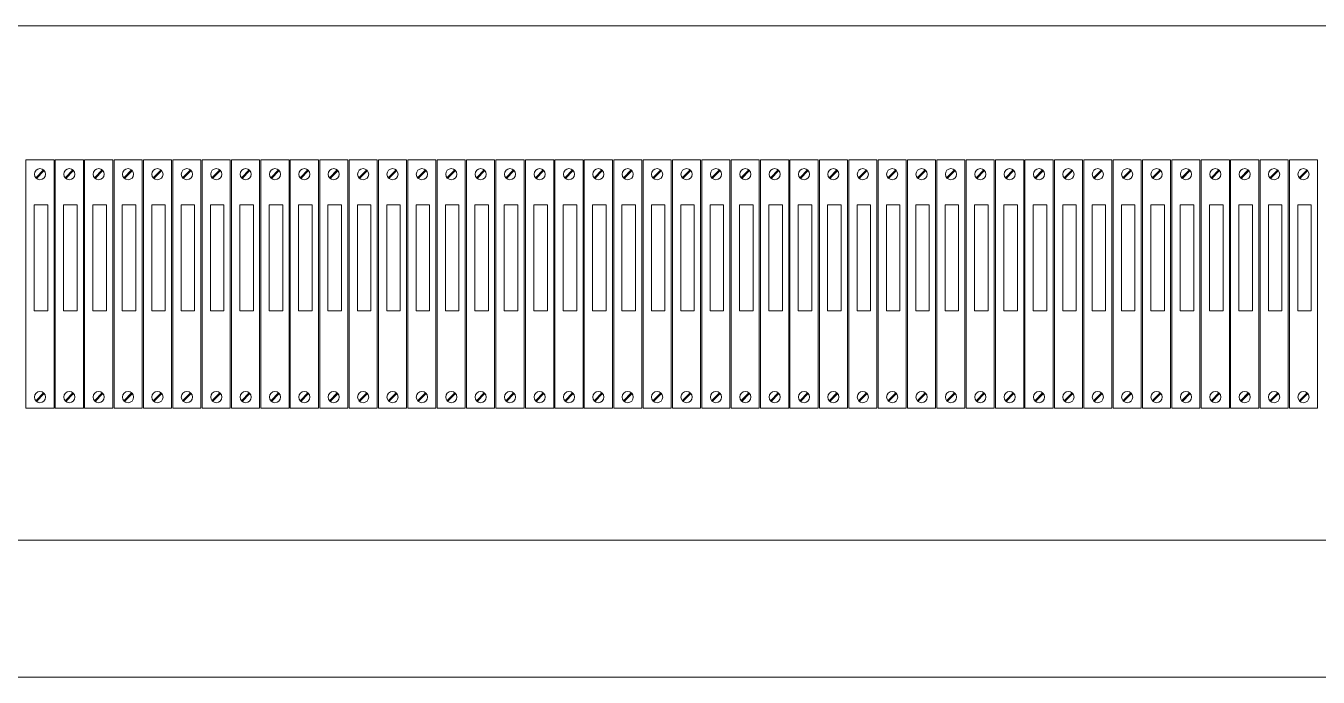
# Model space of a CAD drawing. Header units: millimetres. Extents: x 32721 to 72822, y 57624 to 123188.
# Drawn here: x 37888 to 38078.6, y 65275.7 to 65371.8 of the extents above; entities that cross this region are included whole.
import ezdxf

# ---------------------------------------------------------------- set-up
doc = ezdxf.new("R2010")
doc.units = ezdxf.units.MM
doc.header["$LTSCALE"] = 10
doc.layers.add('1轮廓实线层', color=7, linetype='Continuous', lineweight=18)

msp = doc.modelspace()

# ---------------------------------------------------------------- linework, layer by layer
at = {"layer": '1轮廓实线层'}
for p, q in [((38177.73, 65371.75), (37801.99, 65371.75)), ((37801.99, 65371.75), (38380.4, 65371.75)), ((38177.73, 65295.94), (37801.99, 65295.94)), ((38380.4, 65295.94), (37801.99, 65295.94)), ((38177.73, 65275.72), (37801.99, 65275.72)), ((37801.99, 65275.72), (38380.4, 65275.72))]:
    msp.add_line(p, q, dxfattribs=at)
at = {"layer": '1轮廓实线层', "lineweight": 13}
for p, q in [((37892.18, 65352.01), (37888.04, 65352.01)), ((37888.04, 65352.01), (37888.04, 65315.37)), ((37889.48, 65349.35), (37890.64, 65350.51)), ((37889.58, 65349.25), (37890.74, 65350.41)), ((37892.18, 65315.37), (37892.18, 65352.01)), ((37896.51, 65352.01), (37892.37, 65352.01)), ((37892.37, 65352.01), (37892.37, 65315.37)), ((37893.81, 65349.35), (37894.97, 65350.51)), ((37893.91, 65349.25), (37895.07, 65350.41)), ((37896.51, 65315.37), (37896.51, 65352.01)), ((37900.84, 65352.01), (37896.7, 65352.01)), ((37896.7, 65352.01), (37896.7, 65315.37)), ((37898.14, 65349.35), (37899.3, 65350.51)), ((37898.24, 65349.25), (37899.4, 65350.41)), ((37900.84, 65315.37), (37900.84, 65352.01)), ((37905.18, 65352.01), (37901.03, 65352.01)), ((37901.03, 65352.01), (37901.03, 65315.37)), ((37902.47, 65349.35), (37903.63, 65350.51)), ((37902.57, 65349.25), (37903.73, 65350.41)), ((37905.18, 65315.37), (37905.18, 65352.01)), ((37909.51, 65352.01), (37905.36, 65352.01)), ((37905.36, 65352.01), (37905.36, 65315.37)), ((37906.8, 65349.35), (37907.96, 65350.51)), ((37906.9, 65349.25), (37908.07, 65350.41)), ((37909.51, 65315.37), (37909.51, 65352.01)), ((37913.84, 65352.01), (37909.69, 65352.01)), ((37909.69, 65352.01), (37909.69, 65315.37)), ((37911.13, 65349.35), (37912.3, 65350.51)), ((37911.24, 65349.25), (37912.4, 65350.41)), ((37913.84, 65315.37), (37913.84, 65352.01)), ((37918.17, 65352.01), (37914.03, 65352.01)), ((37914.03, 65352.01), (37914.03, 65315.37)), ((37915.47, 65349.35), (37916.63, 65350.51)), ((37915.57, 65349.25), (37916.73, 65350.41)), ((37918.17, 65315.37), (37918.17, 65352.01)), ((37922.5, 65352.01), (37918.36, 65352.01)), ((37918.36, 65352.01), (37918.36, 65315.37)), ((37919.8, 65349.35), (37920.96, 65350.51)), ((37919.9, 65349.25), (37921.06, 65350.41)), ((37922.5, 65315.37), (37922.5, 65352.01)), ((37926.83, 65352.01), (37922.69, 65352.01)), ((37922.69, 65352.01), (37922.69, 65315.37)), ((37924.13, 65349.35), (37925.29, 65350.51)), ((37924.23, 65349.25), (37925.39, 65350.41)), ((37926.83, 65315.37), (37926.83, 65352.01)), ((37931.16, 65352.01), (37927.02, 65352.01)), ((37927.02, 65352.01), (37927.02, 65315.37)), ((37928.46, 65349.35), (37929.62, 65350.51)), ((37928.56, 65349.25), (37929.72, 65350.41)), ((37931.16, 65315.37), (37931.16, 65352.01)), ((37935.5, 65352.01), (37931.35, 65352.01)), ((37931.35, 65352.01), (37931.35, 65315.37)), ((37932.79, 65349.35), (37933.95, 65350.51)), ((37932.89, 65349.25), (37934.06, 65350.41)), ((37935.5, 65315.37), (37935.5, 65352.01)), ((37939.83, 65352.01), (37935.68, 65352.01)), ((37935.68, 65352.01), (37935.68, 65315.37)), ((37937.12, 65349.35), (37938.29, 65350.51)), ((37937.23, 65349.25), (37938.39, 65350.41)), ((37939.83, 65315.37), (37939.83, 65352.01)), ((37944.16, 65352.01), (37940.02, 65352.01)), ((37940.02, 65352.01), (37940.02, 65315.37)), ((37941.46, 65349.35), (37942.62, 65350.51)), ((37941.56, 65349.25), (37942.72, 65350.41)), ((37944.16, 65315.37), (37944.16, 65352.01)), ((37948.49, 65352.01), (37944.35, 65352.01)), ((37944.35, 65352.01), (37944.35, 65315.37)), ((37945.79, 65349.35), (37946.95, 65350.51)), ((37945.89, 65349.25), (37947.05, 65350.41)), ((37948.49, 65315.37), (37948.49, 65352.01)), ((37952.82, 65352.01), (37948.68, 65352.01)), ((37948.68, 65352.01), (37948.68, 65315.37)), ((37950.12, 65349.35), (37951.28, 65350.51)), ((37950.22, 65349.25), (37951.38, 65350.41)), ((37952.82, 65315.37), (37952.82, 65352.01)), ((37957.15, 65352.01), (37953.01, 65352.01)), ((37953.01, 65352.01), (37953.01, 65315.37)), ((37954.45, 65349.35), (37955.61, 65350.51)), ((37954.55, 65349.25), (37955.71, 65350.41)), ((37957.15, 65315.37), (37957.15, 65352.01)), ((37961.49, 65352.01), (37957.34, 65352.01)), ((37957.34, 65352.01), (37957.34, 65315.37)), ((37958.78, 65349.35), (37959.94, 65350.51)), ((37958.88, 65349.25), (37960.05, 65350.41)), ((37961.49, 65315.37), (37961.49, 65352.01)), ((37965.85, 65352.01), (37961.71, 65352.01)), ((37961.71, 65352.01), (37961.71, 65315.37)), ((37963.15, 65349.35), (37964.31, 65350.51)), ((37963.25, 65349.25), (37964.41, 65350.41)), ((37965.85, 65315.37), (37965.85, 65352.01)), ((37970.18, 65352.01), (37966.04, 65352.01)), ((37966.04, 65352.01), (37966.04, 65315.37)), ((37967.48, 65349.35), (37968.64, 65350.51)), ((37967.58, 65349.25), (37968.74, 65350.41)), ((37970.18, 65315.37), (37970.18, 65352.01)), ((37974.51, 65352.01), (37970.37, 65352.01)), ((37970.37, 65352.01), (37970.37, 65315.37)), ((37971.81, 65349.35), (37972.97, 65350.51)), ((37971.91, 65349.25), (37973.07, 65350.41)), ((37974.51, 65315.37), (37974.51, 65352.01)), ((37978.84, 65352.01), (37974.7, 65352.01)), ((37974.7, 65352.01), (37974.7, 65315.37)), ((37976.14, 65349.35), (37977.3, 65350.51)), ((37976.24, 65349.25), (37977.4, 65350.41)), ((37978.84, 65315.37), (37978.84, 65352.01)), ((37983.18, 65352.01), (37979.03, 65352.01)), ((37979.03, 65352.01), (37979.03, 65315.37)), ((37980.47, 65349.35), (37981.63, 65350.51)), ((37980.57, 65349.25), (37981.74, 65350.41)), ((37983.18, 65315.37), (37983.18, 65352.01)), ((37987.51, 65352.01), (37983.36, 65352.01)), ((37983.36, 65352.01), (37983.36, 65315.37)), ((37984.8, 65349.35), (37985.97, 65350.51)), ((37984.91, 65349.25), (37986.07, 65350.41)), ((37987.51, 65315.37), (37987.51, 65352.01)), ((37991.84, 65352.01), (37987.69, 65352.01)), ((37987.69, 65352.01), (37987.69, 65315.37)), ((37989.14, 65349.35), (37990.3, 65350.51)), ((37989.24, 65349.25), (37990.4, 65350.41)), ((37991.84, 65315.37), (37991.84, 65352.01)), ((37996.17, 65352.01), (37992.03, 65352.01)), ((37992.03, 65352.01), (37992.03, 65315.37)), ((37993.47, 65349.35), (37994.63, 65350.51)), ((37993.57, 65349.25), (37994.73, 65350.41)), ((37996.17, 65315.37), (37996.17, 65352.01)), ((38000.5, 65352.01), (37996.36, 65352.01)), ((37996.36, 65352.01), (37996.36, 65315.37)), ((37997.8, 65349.35), (37998.96, 65350.51)), ((37997.9, 65349.25), (37999.06, 65350.41)), ((38000.5, 65315.37), (38000.5, 65352.01)), ((38004.83, 65352.01), (38000.69, 65352.01)), ((38000.69, 65352.01), (38000.69, 65315.37)), ((38002.13, 65349.35), (38003.29, 65350.51)), ((38002.23, 65349.25), (38003.39, 65350.41)), ((38004.83, 65315.37), (38004.83, 65352.01)), ((38009.17, 65352.01), (38005.02, 65352.01)), ((38005.02, 65352.01), (38005.02, 65315.37)), ((38006.46, 65349.35), (38007.62, 65350.51)), ((38006.56, 65349.25), (38007.73, 65350.41)), ((38009.17, 65315.37), (38009.17, 65352.01)), ((38013.5, 65352.01), (38009.35, 65352.01)), ((38009.35, 65352.01), (38009.35, 65315.37)), ((38010.79, 65349.35), (38011.96, 65350.51)), ((38010.9, 65349.25), (38012.06, 65350.41)), ((38013.5, 65315.37), (38013.5, 65352.01)), ((38017.83, 65352.01), (38013.68, 65352.01)), ((38013.68, 65352.01), (38013.68, 65315.37)), ((38015.13, 65349.35), (38016.29, 65350.51)), ((38015.23, 65349.25), (38016.39, 65350.41)), ((38017.83, 65315.37), (38017.83, 65352.01)), ((38022.16, 65352.01), (38018.02, 65352.01)), ((38018.02, 65352.01), (38018.02, 65315.37)), ((38019.46, 65349.35), (38020.62, 65350.51)), ((38019.56, 65349.25), (38020.72, 65350.41)), ((38022.16, 65315.37), (38022.16, 65352.01)), ((38026.49, 65352.01), (38022.35, 65352.01)), ((38022.35, 65352.01), (38022.35, 65315.37)), ((38023.79, 65349.35), (38024.95, 65350.51)), ((38023.89, 65349.25), (38025.05, 65350.41)), ((38026.49, 65315.37), (38026.49, 65352.01)), ((38030.82, 65352.01), (38026.68, 65352.01)), ((38026.68, 65352.01), (38026.68, 65315.37)), ((38028.12, 65349.35), (38029.28, 65350.51)), ((38028.22, 65349.25), (38029.38, 65350.41)), ((38030.82, 65315.37), (38030.82, 65352.01)), ((38035.16, 65352.01), (38031.01, 65352.01)), ((38031.01, 65352.01), (38031.01, 65315.37)), ((38032.45, 65349.35), (38033.61, 65350.51)), ((38032.55, 65349.25), (38033.72, 65350.41)), ((38035.16, 65315.37), (38035.16, 65352.01)), ((38039.49, 65352.01), (38035.34, 65352.01)), ((38035.34, 65352.01), (38035.34, 65315.37)), ((38036.78, 65349.35), (38037.94, 65350.51)), ((38036.89, 65349.25), (38038.05, 65350.41)), ((38039.49, 65315.37), (38039.49, 65352.01)), ((38043.82, 65352.01), (38039.67, 65352.01)), ((38039.67, 65352.01), (38039.67, 65315.37)), ((38041.11, 65349.35), (38042.28, 65350.51)), ((38041.22, 65349.25), (38042.38, 65350.41)), ((38043.82, 65315.37), (38043.82, 65352.01)), ((38048.15, 65352.01), (38044.01, 65352.01)), ((38044.01, 65352.01), (38044.01, 65315.37)), ((38045.45, 65349.35), (38046.61, 65350.51)), ((38045.55, 65349.25), (38046.71, 65350.41)), ((38048.15, 65315.37), (38048.15, 65352.01)), ((38052.48, 65352.01), (38048.34, 65352.01)), ((38048.34, 65352.01), (38048.34, 65315.37)), ((38049.78, 65349.35), (38050.94, 65350.51)), ((38049.88, 65349.25), (38051.04, 65350.41)), ((38052.48, 65315.37), (38052.48, 65352.01)), ((38056.81, 65352.01), (38052.67, 65352.01)), ((38052.67, 65352.01), (38052.67, 65315.37)), ((38054.11, 65349.35), (38055.27, 65350.51)), ((38054.21, 65349.25), (38055.37, 65350.41)), ((38056.81, 65315.37), (38056.81, 65352.01)), ((38061.14, 65352.01), (38057, 65352.01)), ((38057, 65352.01), (38057, 65315.37)), ((38058.44, 65349.35), (38059.6, 65350.51)), ((38058.54, 65349.25), (38059.7, 65350.41)), ((38061.14, 65315.37), (38061.14, 65352.01)), ((38065.48, 65352.01), (38061.33, 65352.01)), ((38061.33, 65352.01), (38061.33, 65315.37)), ((38062.77, 65349.35), (38063.93, 65350.51)), ((38062.87, 65349.25), (38064.04, 65350.41)), ((38065.48, 65315.37), (38065.48, 65352.01)), ((38069.81, 65352.01), (38065.66, 65352.01)), ((38065.66, 65352.01), (38065.66, 65315.37)), ((38067.1, 65349.35), (38068.27, 65350.51)), ((38067.21, 65349.25), (38068.37, 65350.41)), ((38069.81, 65315.37), (38069.81, 65352.01)), ((38074.14, 65352.01), (38070, 65352.01)), ((38070, 65352.01), (38070, 65315.37)), ((38071.44, 65349.35), (38072.6, 65350.51)), ((38071.54, 65349.25), (38072.7, 65350.41)), ((38074.14, 65315.37), (38074.14, 65352.01)), ((38078.47, 65352.01), (38074.33, 65352.01)), ((38074.33, 65352.01), (38074.33, 65315.37)), ((38075.77, 65349.35), (38076.93, 65350.51)), ((38075.87, 65349.25), (38077.03, 65350.41)), ((38078.47, 65315.37), (38078.47, 65352.01)), ((37889.48, 65316.48), (37890.64, 65317.64)), ((37889.58, 65316.37), (37890.74, 65317.54)), ((37893.81, 65316.48), (37894.97, 65317.64)), ((37893.91, 65316.37), (37895.07, 65317.54)), ((37898.14, 65316.48), (37899.3, 65317.64)), ((37898.24, 65316.37), (37899.4, 65317.54)), ((37902.47, 65316.48), (37903.63, 65317.64)), ((37902.57, 65316.37), (37903.73, 65317.54)), ((37906.8, 65316.48), (37907.96, 65317.64)), ((37906.9, 65316.37), (37908.07, 65317.54)), ((37911.13, 65316.48), (37912.3, 65317.64)), ((37911.24, 65316.37), (37912.4, 65317.54)), ((37915.47, 65316.48), (37916.63, 65317.64)), ((37915.57, 65316.37), (37916.73, 65317.54)), ((37919.8, 65316.48), (37920.96, 65317.64)), ((37919.9, 65316.37), (37921.06, 65317.54)), ((37924.13, 65316.48), (37925.29, 65317.64)), ((37924.23, 65316.37), (37925.39, 65317.54)), ((37928.46, 65316.48), (37929.62, 65317.64)), ((37928.56, 65316.37), (37929.72, 65317.54)), ((37932.79, 65316.48), (37933.95, 65317.64)), ((37932.89, 65316.37), (37934.06, 65317.54)), ((37937.12, 65316.48), (37938.29, 65317.64)), ((37937.23, 65316.37), (37938.39, 65317.54)), ((37941.46, 65316.48), (37942.62, 65317.64)), ((37941.56, 65316.37), (37942.72, 65317.54)), ((37945.79, 65316.48), (37946.95, 65317.64)), ((37945.89, 65316.37), (37947.05, 65317.54)), ((37950.12, 65316.48), (37951.28, 65317.64)), ((37950.22, 65316.37), (37951.38, 65317.54)), ((37954.45, 65316.48), (37955.61, 65317.64)), ((37954.55, 65316.37), (37955.71, 65317.54)), ((37958.78, 65316.48), (37959.94, 65317.64)), ((37958.88, 65316.37), (37960.05, 65317.54)), ((37963.15, 65316.48), (37964.31, 65317.64)), ((37963.25, 65316.37), (37964.41, 65317.54)), ((37967.48, 65316.48), (37968.64, 65317.64)), ((37967.58, 65316.37), (37968.74, 65317.54)), ((37971.81, 65316.48), (37972.97, 65317.64)), ((37971.91, 65316.37), (37973.07, 65317.54)), ((37976.14, 65316.48), (37977.3, 65317.64)), ((37976.24, 65316.37), (37977.4, 65317.54)), ((37980.47, 65316.48), (37981.63, 65317.64)), ((37980.57, 65316.37), (37981.74, 65317.54)), ((37984.8, 65316.48), (37985.97, 65317.64)), ((37984.91, 65316.37), (37986.07, 65317.54)), ((37989.14, 65316.48), (37990.3, 65317.64)), ((37989.24, 65316.37), (37990.4, 65317.54)), ((37993.47, 65316.48), (37994.63, 65317.64)), ((37993.57, 65316.37), (37994.73, 65317.54)), ((37997.8, 65316.48), (37998.96, 65317.64)), ((37997.9, 65316.37), (37999.06, 65317.54)), ((38002.13, 65316.48), (38003.29, 65317.64)), ((38002.23, 65316.37), (38003.39, 65317.54)), ((38006.46, 65316.48), (38007.62, 65317.64)), ((38006.56, 65316.37), (38007.73, 65317.54)), ((38010.79, 65316.48), (38011.96, 65317.64)), ((38010.9, 65316.37), (38012.06, 65317.54)), ((38015.13, 65316.48), (38016.29, 65317.64)), ((38015.23, 65316.37), (38016.39, 65317.54)), ((38019.46, 65316.48), (38020.62, 65317.64)), ((38019.56, 65316.37), (38020.72, 65317.54)), ((38023.79, 65316.48), (38024.95, 65317.64)), ((38023.89, 65316.37), (38025.05, 65317.54)), ((38028.12, 65316.48), (38029.28, 65317.64)), ((38028.22, 65316.37), (38029.38, 65317.54)), ((38032.45, 65316.48), (38033.61, 65317.64)), ((38032.55, 65316.37), (38033.72, 65317.54)), ((38036.78, 65316.48), (38037.94, 65317.64)), ((38036.89, 65316.37), (38038.05, 65317.54)), ((38041.11, 65316.48), (38042.28, 65317.64)), ((38041.22, 65316.37), (38042.38, 65317.54)), ((38045.45, 65316.48), (38046.61, 65317.64)), ((38045.55, 65316.37), (38046.71, 65317.54)), ((38049.78, 65316.48), (38050.94, 65317.64)), ((38049.88, 65316.37), (38051.04, 65317.54)), ((38054.11, 65316.48), (38055.27, 65317.64)), ((38054.21, 65316.37), (38055.37, 65317.54)), ((38058.44, 65316.48), (38059.6, 65317.64)), ((38058.54, 65316.37), (38059.7, 65317.54)), ((38062.77, 65316.48), (38063.93, 65317.64)), ((38062.87, 65316.37), (38064.04, 65317.54)), ((38067.1, 65316.48), (38068.27, 65317.64)), ((38067.21, 65316.37), (38068.37, 65317.54)), ((38071.44, 65316.48), (38072.6, 65317.64)), ((38071.54, 65316.37), (38072.7, 65317.54)), ((38075.77, 65316.48), (38076.93, 65317.64)), ((38075.87, 65316.37), (38077.03, 65317.54)), ((37888.04, 65315.37), (37892.18, 65315.37)), ((37892.37, 65315.37), (37896.51, 65315.37)), ((37896.7, 65315.37), (37900.84, 65315.37)), ((37901.03, 65315.37), (37905.18, 65315.37)), ((37905.36, 65315.37), (37909.51, 65315.37)), ((37909.69, 65315.37), (37913.84, 65315.37)), ((37914.03, 65315.37), (37918.17, 65315.37)), ((37918.36, 65315.37), (37922.5, 65315.37)), ((37922.69, 65315.37), (37926.83, 65315.37)), ((37927.02, 65315.37), (37931.16, 65315.37)), ((37931.35, 65315.37), (37935.5, 65315.37)), ((37935.68, 65315.37), (37939.83, 65315.37)), ((37940.02, 65315.37), (37944.16, 65315.37)), ((37944.35, 65315.37), (37948.49, 65315.37)), ((37948.68, 65315.37), (37952.82, 65315.37)), ((37953.01, 65315.37), (37957.15, 65315.37)), ((37957.34, 65315.37), (37961.49, 65315.37)), ((37961.71, 65315.37), (37965.85, 65315.37)), ((37966.04, 65315.37), (37970.18, 65315.37)), ((37970.37, 65315.37), (37974.51, 65315.37)), ((37974.7, 65315.37), (37978.84, 65315.37)), ((37979.03, 65315.37), (37983.18, 65315.37)), ((37983.36, 65315.37), (37987.51, 65315.37)), ((37987.69, 65315.37), (37991.84, 65315.37)), ((37992.03, 65315.37), (37996.17, 65315.37)), ((37996.36, 65315.37), (38000.5, 65315.37)), ((38000.69, 65315.37), (38004.83, 65315.37)), ((38005.02, 65315.37), (38009.17, 65315.37)), ((38009.35, 65315.37), (38013.5, 65315.37)), ((38013.68, 65315.37), (38017.83, 65315.37)), ((38018.02, 65315.37), (38022.16, 65315.37)), ((38022.35, 65315.37), (38026.49, 65315.37)), ((38026.68, 65315.37), (38030.82, 65315.37)), ((38031.01, 65315.37), (38035.16, 65315.37)), ((38035.34, 65315.37), (38039.49, 65315.37)), ((38039.67, 65315.37), (38043.82, 65315.37)), ((38044.01, 65315.37), (38048.15, 65315.37)), ((38048.34, 65315.37), (38052.48, 65315.37)), ((38052.67, 65315.37), (38056.81, 65315.37)), ((38057, 65315.37), (38061.14, 65315.37)), ((38061.33, 65315.37), (38065.48, 65315.37)), ((38065.66, 65315.37), (38069.81, 65315.37)), ((38070, 65315.37), (38074.14, 65315.37)), ((38074.33, 65315.37), (38078.47, 65315.37))]:
    msp.add_line(p, q, dxfattribs=at)
for points in [[(37889.26, 65345.36), (37891.25, 65345.36), (37891.25, 65329.72), (37889.26, 65329.72)], [(37893.59, 65345.36), (37895.58, 65345.36), (37895.58, 65329.72), (37893.59, 65329.72)], [(37897.92, 65345.36), (37899.92, 65345.36), (37899.92, 65329.72), (37897.92, 65329.72)], [(37902.25, 65345.36), (37904.25, 65345.36), (37904.25, 65329.72), (37902.25, 65329.72)], [(37906.58, 65345.36), (37908.58, 65345.36), (37908.58, 65329.72), (37906.58, 65329.72)], [(37910.92, 65345.36), (37912.91, 65345.36), (37912.91, 65329.72), (37910.92, 65329.72)], [(37915.25, 65345.36), (37917.24, 65345.36), (37917.24, 65329.72), (37915.25, 65329.72)], [(37919.58, 65345.36), (37921.57, 65345.36), (37921.57, 65329.72), (37919.58, 65329.72)], [(37923.91, 65345.36), (37925.9, 65345.36), (37925.9, 65329.72), (37923.91, 65329.72)], [(37928.24, 65345.36), (37930.24, 65345.36), (37930.24, 65329.72), (37928.24, 65329.72)], [(37932.57, 65345.36), (37934.57, 65345.36), (37934.57, 65329.72), (37932.57, 65329.72)], [(37936.91, 65345.36), (37938.9, 65345.36), (37938.9, 65329.72), (37936.91, 65329.72)], [(37941.24, 65345.36), (37943.23, 65345.36), (37943.23, 65329.72), (37941.24, 65329.72)], [(37945.57, 65345.36), (37947.56, 65345.36), (37947.56, 65329.72), (37945.57, 65329.72)], [(37949.9, 65345.36), (37951.89, 65345.36), (37951.89, 65329.72), (37949.9, 65329.72)], [(37954.23, 65345.36), (37956.23, 65345.36), (37956.23, 65329.72), (37954.23, 65329.72)], [(37958.56, 65345.36), (37960.56, 65345.36), (37960.56, 65329.72), (37958.56, 65329.72)], [(37962.93, 65345.36), (37964.92, 65345.36), (37964.92, 65329.72), (37962.93, 65329.72)], [(37967.26, 65345.36), (37969.25, 65345.36), (37969.25, 65329.72), (37967.26, 65329.72)], [(37971.59, 65345.36), (37973.58, 65345.36), (37973.58, 65329.72), (37971.59, 65329.72)], [(37975.92, 65345.36), (37977.92, 65345.36), (37977.92, 65329.72), (37975.92, 65329.72)], [(37980.25, 65345.36), (37982.25, 65345.36), (37982.25, 65329.72), (37980.25, 65329.72)], [(37984.59, 65345.36), (37986.58, 65345.36), (37986.58, 65329.72), (37984.59, 65329.72)], [(37988.92, 65345.36), (37990.91, 65345.36), (37990.91, 65329.72), (37988.92, 65329.72)], [(37993.25, 65345.36), (37995.24, 65345.36), (37995.24, 65329.72), (37993.25, 65329.72)], [(37997.58, 65345.36), (37999.57, 65345.36), (37999.57, 65329.72), (37997.58, 65329.72)], [(38001.91, 65345.36), (38003.91, 65345.36), (38003.91, 65329.72), (38001.91, 65329.72)], [(38006.24, 65345.36), (38008.24, 65345.36), (38008.24, 65329.72), (38006.24, 65329.72)], [(38010.58, 65345.36), (38012.57, 65345.36), (38012.57, 65329.72), (38010.58, 65329.72)], [(38014.91, 65345.36), (38016.9, 65345.36), (38016.9, 65329.72), (38014.91, 65329.72)], [(38019.24, 65345.36), (38021.23, 65345.36), (38021.23, 65329.72), (38019.24, 65329.72)], [(38023.57, 65345.36), (38025.56, 65345.36), (38025.56, 65329.72), (38023.57, 65329.72)], [(38027.9, 65345.36), (38029.9, 65345.36), (38029.9, 65329.72), (38027.9, 65329.72)], [(38032.23, 65345.36), (38034.23, 65345.36), (38034.23, 65329.72), (38032.23, 65329.72)], [(38036.56, 65345.36), (38038.56, 65345.36), (38038.56, 65329.72), (38036.56, 65329.72)], [(38040.9, 65345.36), (38042.89, 65345.36), (38042.89, 65329.72), (38040.9, 65329.72)], [(38045.23, 65345.36), (38047.22, 65345.36), (38047.22, 65329.72), (38045.23, 65329.72)], [(38049.56, 65345.36), (38051.55, 65345.36), (38051.55, 65329.72), (38049.56, 65329.72)], [(38053.89, 65345.36), (38055.89, 65345.36), (38055.89, 65329.72), (38053.89, 65329.72)], [(38058.22, 65345.36), (38060.22, 65345.36), (38060.22, 65329.72), (38058.22, 65329.72)], [(38062.55, 65345.36), (38064.55, 65345.36), (38064.55, 65329.72), (38062.55, 65329.72)], [(38066.89, 65345.36), (38068.88, 65345.36), (38068.88, 65329.72), (38066.89, 65329.72)], [(38071.22, 65345.36), (38073.21, 65345.36), (38073.21, 65329.72), (38071.22, 65329.72)], [(38075.55, 65345.36), (38077.54, 65345.36), (38077.54, 65329.72), (38075.55, 65329.72)]]:
    msp.add_lwpolyline(points, close=True, dxfattribs=at)
for centre in [(37890.11, 65349.88), (37894.44, 65349.88), (37898.77, 65349.88), (37903.1, 65349.88), (37907.43, 65349.88), (37911.77, 65349.88), (37916.1, 65349.88), (37920.43, 65349.88), (37924.76, 65349.88), (37929.09, 65349.88), (37933.42, 65349.88), (37937.76, 65349.88), (37942.09, 65349.88), (37946.42, 65349.88), (37950.75, 65349.88), (37955.08, 65349.88), (37959.41, 65349.88), (37963.78, 65349.88), (37968.11, 65349.88), (37972.44, 65349.88), (37976.77, 65349.88), (37981.1, 65349.88), (37985.44, 65349.88), (37989.77, 65349.88), (37994.1, 65349.88), (37998.43, 65349.88), (38002.76, 65349.88), (38007.09, 65349.88), (38011.43, 65349.88), (38015.76, 65349.88), (38020.09, 65349.88), (38024.42, 65349.88), (38028.75, 65349.88), (38033.08, 65349.88), (38037.41, 65349.88), (38041.75, 65349.88), (38046.08, 65349.88), (38050.41, 65349.88), (38054.74, 65349.88), (38059.07, 65349.88), (38063.4, 65349.88), (38067.74, 65349.88), (38072.07, 65349.88), (38076.4, 65349.88), (37890.11, 65317.01), (37894.44, 65317.01), (37898.77, 65317.01), (37903.1, 65317.01), (37907.43, 65317.01), (37911.77, 65317.01), (37916.1, 65317.01), (37920.43, 65317.01), (37924.76, 65317.01), (37929.09, 65317.01), (37933.42, 65317.01), (37937.76, 65317.01), (37942.09, 65317.01), (37946.42, 65317.01), (37950.75, 65317.01), (37955.08, 65317.01), (37959.41, 65317.01), (37963.78, 65317.01), (37968.11, 65317.01), (37972.44, 65317.01), (37976.77, 65317.01), (37981.1, 65317.01), (37985.44, 65317.01), (37989.77, 65317.01), (37994.1, 65317.01), (37998.43, 65317.01), (38002.76, 65317.01), (38007.09, 65317.01), (38011.43, 65317.01), (38015.76, 65317.01), (38020.09, 65317.01), (38024.42, 65317.01), (38028.75, 65317.01), (38033.08, 65317.01), (38037.41, 65317.01), (38041.75, 65317.01), (38046.08, 65317.01), (38050.41, 65317.01), (38054.74, 65317.01), (38059.07, 65317.01), (38063.4, 65317.01), (38067.74, 65317.01), (38072.07, 65317.01), (38076.4, 65317.01)]:
    msp.add_circle(centre, 0.821, dxfattribs=at)

doc.saveas('drawing.dxf')
